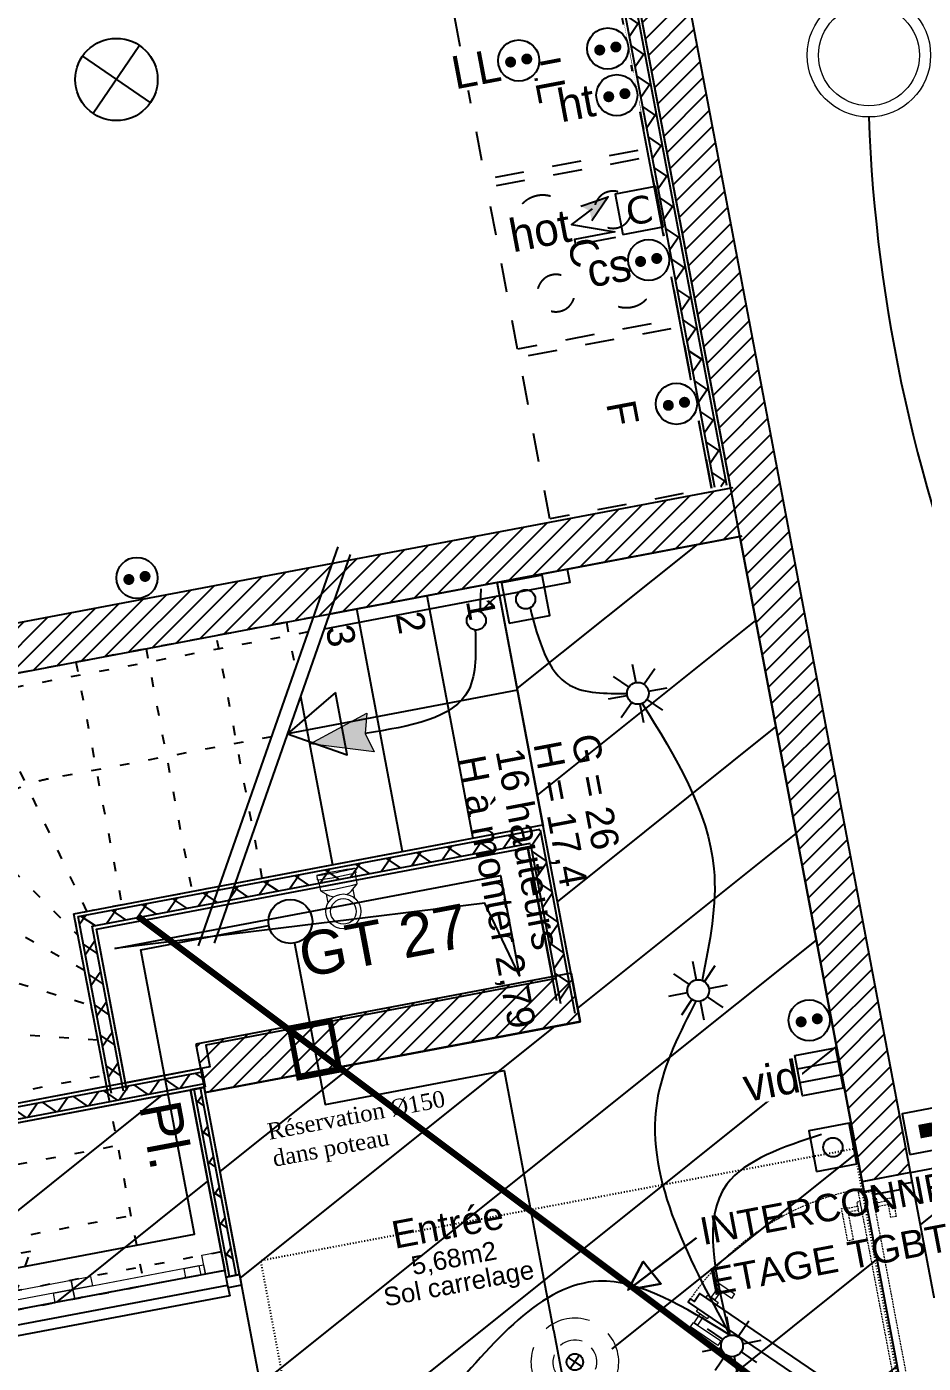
# Model space of a CAD drawing. Header units: centimetres. Extents: x 197412 to 267601, y -375791 to -305433.
# Drawn here: x 218161 to 221428, y -361850 to -356978 of the extents above; entities that cross this region are included whole.
import ezdxf

# ---------------------------------------------------------------- set-up
doc = ezdxf.new("R2010")
doc.units = ezdxf.units.CM
for name, pattern in [('Style de ligne -1', [0.41664, 0.20828, -0.20836]), ('Style de ligne -16', [0.192476, 0.123031, -0.069444]), ('Style de ligne -5', [0.20828, 0.069425, -0.138855])]:
    doc.linetypes.add(name, pattern=pattern)
for name, color, linetype in [('3-BAT C-Niveau 0', 250, 'Continuous'), ('prlm-EAU-CHU', 42, 'Continuous'), ('prlm-GT', 242, 'Continuous'), ('prlm-MOD', 64, 'Continuous'), ('prlm-VMC', 62, 'Continuous')]:
    doc.layers.add(name, color=color, linetype=linetype)
for name, color, linetype, lineweight in [('FAUX PLAFOND', 9, 'Continuous', 25), ('prlm-ELEC-CFA', 1, 'Continuous', 25), ('prlm-ELEC-CFO', 1, 'Continuous', 25), ('prlm-ELEC-SSI', 6, 'Continuous', 25)]:
    doc.layers.add(name, color=color, linetype=linetype, lineweight=lineweight)
doc.styles.add('Geneva', font='arial.ttf')
doc.styles.add('Helvetica', font='arial.ttf')
doc.styles.add('prlm-eau-ef', font='ariblk.ttf', dxfattribs={"height": 18})
doc.styles.add('prlm-elec-cfa', font='comic.ttf', dxfattribs={"height": 12})
doc.styles.add('prlm-elec-cfo', font='comic.ttf', dxfattribs={"height": 12})
doc.styles.get("Standard").update_dxf_attribs({"font": 'ARIALUNI.TTF', "height": 100})
pattern_1 = [(218.65981, (82441.66, 127994.64), (-199.24783, 287.75041), [])]
pattern_2 = [(45, (82627.55, 127994.637), (-31.2347524, 39.0434405), [])]

# ---------------------------------------------------------------- blocks, each defined once
blk = doc.blocks.new('xi.lumD')
at = {"layer": 'prlm-ELEC-CFO', "color": 0, "linetype": 'ByBlock', "lineweight": 13}
for radius in [22.49, 18.39]:
    blk.add_circle((0, 0), radius, dxfattribs=at)
blk = doc.blocks.new('xi.LL')
at = {"color": 0, "lineweight": 5}
blk.add_wipeout([(-7.5, -7.5), (7.5, -7.5), (7.5, 7.5), (-7.5, 7.5)], dxfattribs=at).dxf.layer = 'prlm-ELEC-CFO'
at = {"layer": 'prlm-ELEC-CFO', "color": 0, "linetype": 'ByBlock', "lineweight": 5, "const_width": 2}
for points in [[(-4, 0, 1), (-2, 0, 1)], [(2, 0, 1), (4, 0, 1)]]:
    blk.add_lwpolyline(points, format="xyb", close=True, dxfattribs=at)
at = {"layer": 'prlm-ELEC-CFO', "color": 0, "linetype": 'ByBlock', "lineweight": -2}
blk.add_circle((0, 0), 7.5, dxfattribs=at)
blk = doc.blocks.new('xi.HOT')
at = {"layer": 'prlm-ELEC-CFO', "lineweight": 5}
blk.add_hatch(color=0, dxfattribs=at).paths.add_polyline_path([(-3, 6), (-0.1, 3.7), (0, 0), (7.5, 7.5)])
at = {"layer": 'prlm-ELEC-CFO', "color": 0}
for points in [[(-3, 6), (7.5, 7.5), (0, 0)], [(0.95, 4.23), (-7.5, 0), (7.5, -5.5), (-7.5, -5.5), (-7.5, -7.5), (7.5, -7.5)]]:
    blk.add_lwpolyline(points, dxfattribs=at)
blk = doc.blocks.new('xi.PCS')
at = {"color": 0, "lineweight": 5}
blk.add_wipeout([(-7.5, -7.5), (7.5, -7.5), (7.5, 7.5), (-7.5, 7.5)], dxfattribs=at).dxf.layer = 'prlm-ELEC-CFO'
at = {"layer": 'prlm-ELEC-CFO', "color": 0, "linetype": 'ByBlock', "lineweight": 5, "const_width": 2}
for points in [[(-4, 0, 1), (-2, 0, 1)], [(2, 0, 1), (4, 0, 1)]]:
    blk.add_lwpolyline(points, format="xyb", close=True, dxfattribs=at)
at = {"layer": 'prlm-ELEC-CFO', "color": 0, "linetype": 'ByBlock', "lineweight": -2}
blk.add_circle((0, 0), 7.5, dxfattribs=at)
blk = doc.blocks.new('xi.SF32')
at = {"layer": 'prlm-ELEC-CFO', "color": 0, "flags": 128}
blk.add_lwpolyline([(-7.5, -7.5), (7.5, -7.5), (7.5, 7.5), (-7.5, 7.5)], close=True, dxfattribs=at)
at = {"layer": 'prlm-ELEC-CFO', "color": 0, "linetype": 'ByBlock', "insert": (0, 0), "char_height": 10, "width": 11.36, "attachment_point": 5}
blk.add_mtext('{\\fVerdana|b0|i0|c0|p34;C}', dxfattribs=at)
blk = doc.blocks.new('xi.PC')
at = {"color": 0, "lineweight": 5}
blk.add_wipeout([(-7.5, -7.5), (7.5, -7.5), (7.5, 7.5), (-7.5, 7.5)], dxfattribs=at).dxf.layer = 'prlm-ELEC-CFO'
at = {"layer": 'prlm-ELEC-CFO', "color": 0, "linetype": 'ByBlock', "lineweight": 5, "const_width": 2}
for points in [[(-4, 0, 1), (-2, 0, 1)], [(2, 0, 1), (4, 0, 1)]]:
    blk.add_lwpolyline(points, format="xyb", close=True, dxfattribs=at)
at = {"layer": 'prlm-ELEC-CFO', "color": 0, "linetype": 'ByBlock', "lineweight": -2}
blk.add_circle((0, 0), 7.5, dxfattribs=at)
blk = doc.blocks.new('xi.PCHT')
at = {"color": 0, "lineweight": 5}
blk.add_wipeout([(-7.5, -7.5), (7.5, -7.5), (7.5, 7.5), (-7.5, 7.5)], dxfattribs=at).dxf.layer = 'prlm-ELEC-CFO'
at = {"layer": 'prlm-ELEC-CFO', "color": 0, "linetype": 'ByBlock', "lineweight": 5, "const_width": 2}
for points in [[(-4, 0, 1), (-2, 0, 1)], [(2, 0, 1), (4, 0, 1)]]:
    blk.add_lwpolyline(points, format="xyb", close=True, dxfattribs=at)
at = {"layer": 'prlm-ELEC-CFO', "color": 0, "linetype": 'ByBlock', "lineweight": -2}
blk.add_circle((0, 0), 7.5, dxfattribs=at)
blk = doc.blocks.new('xi.PTCE')
at = {"layer": 'prlm-ELEC-CFO', "color": 0}
for points in [[(-10.61, 10.61), (10.61, -10.61)], [(10.61, 10.61), (-10.61, -10.61)]]:
    blk.add_lwpolyline(points, dxfattribs=at)
at = {"layer": 'prlm-ELEC-CFO', "color": 0, "linetype": 'ByBlock'}
blk.add_circle((0, 0), 15, dxfattribs=at)
blk = doc.blocks.new('xi.fl')
at = {"layer": 'prlm-ELEC-CFO'}
blk.add_hatch(color=0, dxfattribs=at).paths.add_polyline_path([(20.38, 0), (-1.98, -7.2), (0, 0), (-1.98, 7.2)])
at = {"layer": 'prlm-ELEC-CFO', "color": 0, "lineweight": 5}
blk.add_lwpolyline([(20.38, 0), (-1.98, -7.2), (0, 0), (-1.98, 7.2)], close=True, dxfattribs=at)
blk = doc.blocks.new('xi.VV')
at = {"layer": 'prlm-ELEC-CFO', "color": 0}
blk.add_lwpolyline([(6.95, 3.42), (0.01, -1.13), (1.91, 6.95)], dxfattribs=at)
blk.add_circle((-2, -4), 3.5, dxfattribs=at)
blk = doc.blocks.new('xi.BSO')
at = {"layer": 'prlm-ELEC-CFO', "lineweight": 5}
blk.add_hatch(color=0, dxfattribs=at).paths.add_polyline_path([(-2.5, -2.5), (2.5, -2.5), (2.5, 2.5), (-2.5, 2.5)])
at = {"layer": 'prlm-ELEC-CFO', "color": 0, "flags": 128}
blk.add_lwpolyline([(-7.5, -7.5), (7.5, -7.5), (7.5, 7.5), (-7.5, 7.5)], close=True, dxfattribs=at)
blk = doc.blocks.new('xi.BP')
at = {"layer": 'prlm-ELEC-CFO', "color": 0, "flags": 128}
blk.add_lwpolyline([(-7.5, -7.5), (7.5, -7.5), (7.5, 7.5), (-7.5, 7.5)], close=True, dxfattribs=at)
at = {"layer": 'prlm-ELEC-CFO', "color": 0}
blk.add_circle((0, 0), 3.5, dxfattribs=at)
blk = doc.blocks.new('xi.SPOT')
at = {"color": 0, "lineweight": 5}
blk.add_wipeout([(-4, 0), (-2.83, -2.83), (0, -4), (2.83, -2.83), (4, 0), (2.83, 2.83), (0, 4), (-2.83, 2.83)], dxfattribs=at).dxf.layer = 'prlm-ELEC-CFO'
at = {"layer": 'prlm-ELEC-CFO', "color": 0, "linetype": 'ByBlock', "lineweight": -2, "flags": 128}
for points in [[(0, 10.88), (0, 4)], [(-7.69, 7.69), (-2.83, 2.83)], [(7.69, 7.69), (2.83, 2.83)], [(-10.88, 0), (-4, 0)], [(4, 0), (10.88, 0)], [(-2.83, -2.83), (-7.69, -7.69)], [(0, -4), (0, -10.88)], [(2.83, -2.83), (7.69, -7.69)]]:
    blk.add_lwpolyline(points, dxfattribs=at)
at = {"layer": 'prlm-ELEC-CFO', "color": 0, "linetype": 'ByBlock', "lineweight": -2}
blk.add_circle((0, 0), 4, dxfattribs=at)
blk = doc.blocks.new('xi.fum')
at = {"color": 0}
blk.add_wipeout([(-10.61, -10.61), (-15, 0), (-10.61, 10.61), (0, 15), (10.61, 10.61), (15, 0), (10.61, -10.61), (0, -15)], dxfattribs=at).dxf.layer = 'prlm-ELEC-SSI'
at = {"layer": 'prlm-ELEC-SSI', "color": 0}
for points in [[(-2.12, 2.12), (2.12, -2.12)], [(2.12, 2.12), (-2.12, -2.12)]]:
    blk.add_lwpolyline(points, dxfattribs=at)
blk.add_circle((0, 0), 3, dxfattribs=at)
at = {"layer": 'prlm-ELEC-SSI', "color": 0, "lineweight": 13}
for radius, start, end in [(16, 60, 120), (16, 150, 210), (8, 60, 120), (16, 330, 30), (8, 150, 210), (8, 330, 30), (8, 240, 300), (16, 240, 300)]:
    blk.add_arc((0, 0), radius, start, end, dxfattribs=at)
blk = doc.blocks.new('xi.cceu1')
at = {"layer": 'prlm-EAU-CHU', "color": 0, "lineweight": 13}
for p, q in [((-4.87, -7.27), (-4.87, -4.09)), ((4.87, -4.09), (4.87, -7.27)), ((-6.85, -8.92), (-6.85, -12.09)), ((-4.34, -6.83), (-6.84, -8.91)), ((6.84, -8.91), (4.34, -6.83)), ((6.85, -12.09), (6.85, -8.92)), ((-7.25, -13.12), (-6.97, -13.03)), ((-7.25, -13.12), (-7.11, -14.67)), ((-6.85, -12.09), (-6.97, -12.22)), ((-6.97, -12.22), (-6.97, -13.03)), ((6.97, -12.22), (6.85, -12.09)), ((6.94, -13.03), (7.25, -13.12)), ((6.97, -13.03), (6.97, -12.22)), ((7.11, -14.67), (7.25, -13.12))]:
    blk.add_line(p, q, dxfattribs=at)
for radius in [6.36, 4.67]:
    blk.add_circle((0, 0), radius, dxfattribs=at)
for centre, radius, start, end in [((0, -87.18), 78.56, 84.9975, 95.0025), ((-0.73, -11.68), 6.05, 106.1332, 126.5542), ((0.73, -11.68), 6.05, 53.4458, 73.8668), ((0.01, -119.65), 106.84, 86.281, 93.7477)]:
    blk.add_arc(centre, radius, start, end, dxfattribs=at)
blk.add_ellipse((0, -14.67), major_axis=(7.1, 0), ratio=0.043635, dxfattribs=at)
blk = doc.blocks.new('xi.VID')
at = {"layer": 'prlm-ELEC-CFA', "color": 0, "linetype": 'ByBlock', "lineweight": -2, "flags": 128}
blk.add_lwpolyline([(-7.5, 7.5), (7.5, 7.5), (7.5, -7.5), (-7.5, -7.5)], close=True, dxfattribs=at)
at = {"layer": 'prlm-ELEC-CFA', "color": 0}
for points in [[(-7.5, 2.5), (7.5, 2.5)], [(-7.5, -2.5), (7.5, -2.5)]]:
    blk.add_lwpolyline(points, dxfattribs=at)
blk = doc.blocks.new('Groupe-94-1')
at = {"linetype": 'Continuous'}
for p, q in [((13634.53, -48832.34), (13685.43, -48686.82)), ((13689.76, -48689.57), (13640.2, -48831.27)), ((13717.73, -48704.63), (13734.47, -48793.06)), ((13708.89, -48797.91), (13692.15, -48709.48)), ((13750.75, -48739.09), (13666.89, -48754.97)), ((13671.67, -48741.29), (13683.31, -48802.75))]:
    blk.add_line(p, q, dxfattribs=at)
at = {"linetype": 'Style de ligne -5', "ltscale": 50.8}
for p, q in [((13666.56, -48714.32), (13669.81, -48731.47)), ((13657.73, -48807.59), (13640.98, -48719.17)), ((13615.4, -48724.01), (13632.15, -48812.44)), ((13589.82, -48728.86), (13606.57, -48817.28)), ((13593.85, -48819.69), (13553.7, -48735.7)), ((13507.14, -48744.51), (13590.6, -48828.56)), ((13661.22, -48756.05), (13579.79, -48771.47)), ((13593.01, -48841.28), (13490.65, -48784.45)), ((13498.22, -48824.44), (13595.42, -48854)), ((13561.27, -48942.38), (13539.97, -48829.9)), ((13597.83, -48866.72), (13505.02, -48860.32)), ((13511.81, -48896.19), (13600.24, -48879.44)), ((13516.65, -48921.77), (13605.08, -48905.02)), ((13521.5, -48947.35), (13609.93, -48930.6))]:
    blk.add_line(p, q, dxfattribs=at)
at = {"linetype": 'Continuous', "flags": 128}
for points in [[(13682.14, -48711.36), (13768.85, -48694.94), (13769.78, -48699.85), (13680.24, -48716.81)], [(13647.83, -48809.47), (13760.05, -48788.22), (13743.31, -48699.79), (13682.14, -48711.37)]]:
    blk.add_lwpolyline(points, dxfattribs=at)
at = {"linetype": 'Style de ligne -5', "ltscale": 50.8, "flags": 128}
for points in [[(13676.46, -48712.45), (13483.92, -48748.91), (13526.34, -48972.93), (13614.77, -48956.18), (13589.09, -48820.59), (13642.16, -48810.54)], [(13674.56, -48717.88), (13484.88, -48753.8), (13483.95, -48748.89), (13676.47, -48712.43)]]:
    blk.add_lwpolyline(points, dxfattribs=at)
at = {"linetype": 'Continuous', "flags": 128}
blk.add_lwpolyline([(13684.39, -48739.9), (13666.89, -48754.97), (13688.69, -48762.6)], close=True, dxfattribs=at)
at = {"linetype": 'Style de ligne -5', "ltscale": 50.8, "flags": 128}
for points in [[(13483.92, -48748.91), (13488.83, -48747.98), (13536.09, -48997.55), (13531.18, -48998.48)], [(13573.27, -48943.69), (13550.58, -48947.98), (13565.64, -48965.49)]]:
    blk.add_lwpolyline(points, close=True, dxfattribs=at)
at = {"linetype": 'Style de ligne -5', "ltscale": 50.8}
blk.add_arc((13589.09, -48820.59), 50, 100.7236, 190.7236, dxfattribs=at)
blk = doc.blocks.new('Groupe-102-1')
at = {"linetype": 'Style de ligne -5', "ltscale": 50.8, "flags": 128}
blk.add_lwpolyline([(13525.04, -48966.05), (13642.99, -48943.71), (13644.29, -48950.59), (13526.34, -48972.93)], close=True, dxfattribs=at)
at = {"linetype": 'Continuous', "lineweight": 18, "flags": 128}
for points in [[(13635.7, -48945.09), (13642.81, -48943.75), (13644.11, -48950.63), (13637, -48951.97)], [(13588.72, -48957.55), (13634.65, -48948.86), (13635.3, -48952.29), (13589.37, -48960.99)], [(13629.25, -48949.88), (13636.35, -48948.53), (13637, -48951.97), (13629.9, -48953.32)], [(13532.11, -48964.71), (13588.07, -48954.12), (13588.72, -48957.55), (13532.76, -48968.15)], [(13588.07, -48954.12), (13595.17, -48952.77), (13595.83, -48956.21), (13588.72, -48957.55)], [(13581.61, -48958.9), (13588.72, -48957.55), (13589.37, -48960.99), (13582.26, -48962.34)], [(13525, -48966.06), (13532.11, -48964.71), (13533.41, -48971.59), (13526.3, -48972.94)], [(13532.11, -48964.71), (13539.22, -48963.37), (13539.87, -48966.81), (13532.76, -48968.15)]]:
    blk.add_lwpolyline(points, close=True, dxfattribs=at)
blk = doc.blocks.new('Groupe-189-1')
at = {"linetype": 'Style de ligne -1', "ltscale": 50.8, "flags": 128}
blk.add_lwpolyline([(13762.52, -48676.66), (13751.36, -48617.71), (13810.31, -48606.54), (13821.47, -48665.5)], close=True, dxfattribs=at)
at = {"insert": (13794.35, -48637.05), "char_height": 10.66, "attachment_point": 2, "rotation": 280.7475, "line_spacing_factor": 1.060906, "style": 'Geneva'}
blk.add_mtext('F', dxfattribs=at)
blk = doc.blocks.new('Groupe-190-1')
at = {"linetype": 'Style de ligne -1', "ltscale": 50.8, "flags": 128}
blk.add_lwpolyline([(13750.8, -48614.76), (13739.64, -48555.81), (13798.59, -48544.64), (13809.75, -48603.6)], close=True, dxfattribs=at)
at = {"linetype": 'Style de ligne -1', "ltscale": 50.8}
for points in [[(13762.28, -48558.92), (13764.94, -48559.54), (13768.93, -48563.26), (13770.5, -48568.48), (13769.25, -48573.79), (13765.49, -48577.76), (13760.25, -48579.34), (13754.92, -48578.1), (13750.94, -48574.37), (13749.36, -48569.15), (13750.62, -48563.85), (13754.37, -48559.87), (13759.61, -48558.3), (13762.28, -48558.92)], [(13784.02, -48570.55), (13782.24, -48570.13), (13779.59, -48567.65), (13778.54, -48564.17), (13779.37, -48560.64), (13781.88, -48557.99), (13785.37, -48556.93), (13788.92, -48557.76), (13791.58, -48560.25), (13792.63, -48563.72), (13791.79, -48567.26), (13789.29, -48569.91), (13785.8, -48570.96), (13784.02, -48570.55)], [(13788.08, -48599.37), (13785.42, -48598.75), (13781.43, -48595.03), (13779.86, -48589.81), (13781.11, -48584.5), (13784.87, -48580.53), (13790.11, -48578.95), (13795.44, -48580.19), (13799.42, -48583.92), (13801, -48589.14), (13799.74, -48594.44), (13795.99, -48598.42), (13790.75, -48599.99), (13788.08, -48599.37)], [(13766.34, -48587.74), (13768.12, -48588.15), (13770.77, -48590.64), (13771.82, -48594.12), (13770.99, -48597.65), (13768.49, -48600.3), (13764.99, -48601.36), (13761.44, -48600.53), (13758.78, -48598.04), (13757.73, -48594.57), (13758.57, -48591.03), (13761.07, -48588.38), (13764.56, -48587.33), (13766.34, -48587.74)]]:
    blk.add_open_spline(points, degree=2, dxfattribs=at)
blk = doc.blocks.new('Groupe-193-1')
at = {"linetype": 'Style de ligne -1', "ltscale": 50.8, "flags": 128}
blk.add_lwpolyline([(13786.8, -48482.7), (13798.02, -48541.64), (13739.07, -48552.86), (13727.85, -48493.92)], close=True, dxfattribs=at)
at = {"insert": (13767.65, -48515.56), "char_height": 10.657, "attachment_point": 2, "rotation": 280.8027, "line_spacing_factor": 1.060906, "style": 'Geneva'}
blk.add_mtext('LL', dxfattribs=at)

msp = doc.modelspace()

# ---------------------------------------------------------------- hatches: boundary and pattern name
at = {"linetype": 'Continuous'}
h = msp.add_hatch(dxfattribs=at)
h.set_pattern_fill('02_ISOLANT', color=256, scale=10, angle=100.7222, style=0, pattern_type=2)
h.set_pattern_definition([(145.722245, (82441.66, 127994.64), (-45.056422, -66.105361), []), (235.722245, (82441.66, 127994.64), (-66.105361, 45.056422), [])])
h.paths.add_polyline_path([(220668.6, -358658), (220711.8, -358649.8), (220019.7, -354994.8), (219976.5, -355003)])
h = msp.add_hatch(dxfattribs=at)
h.set_pattern_fill('02_ISOLANT', color=256, scale=10, angle=10.7236, style=0, pattern_type=2)
h.set_pattern_definition([(55.723595, (82441.66, 127994.64), (-66.106423, 45.054865), []), (145.723595, (82441.66, 127994.64), (45.054865, 66.106423), [])])
h.paths.add_polyline_path([(218347.8, -360221.6), (218399.2, -360256.7), (219996.8, -359954.1), (220031.8, -359902.7)])
h = msp.add_hatch(dxfattribs=at)
h.set_pattern_fill('02_ISOLANT', color=256, scale=10, angle=100.7236, style=0, pattern_type=2)
h.set_pattern_definition([(145.723595, (82441.66, 127994.64), (-45.054865, -66.106423), []), (235.723595, (82441.66, 127994.64), (-66.106423, 45.054865), [])])
h.paths.add_polyline_path([(220107.6, -360539.3), (220159, -360574.4), (220032.7, -359907.2), (219997.7, -359958.6)])
h = msp.add_hatch(dxfattribs=at)
h.set_pattern_fill('02_ISOLANT', color=256, scale=10, angle=100.7236, style=0, pattern_type=2)
h.set_pattern_definition([(145.723595, (82441.66, 127994.64), (-45.054865, -66.106423), []), (235.723595, (82441.66, 127994.64), (-66.106423, 45.054865), [])])
h.paths.add_polyline_path([(218469.9, -360866.8), (218513.2, -360858.6), (218399.2, -360256.7), (218347.8, -360221.6)])
h = msp.add_hatch(dxfattribs=at)
h.set_pattern_fill('MURS MACONNERIE-2', color=256, scale=10, style=0, pattern_type=2)
h.set_pattern_definition([(45, (82627.55, 127994.637), (-31.2347524, 39.0434405), [])])
h.paths.add_polyline_path([(220178, -360604.4), (220144.5, -360427.5), (218777.4, -360686.4), (218810.9, -360863.3)])
h = msp.add_hatch(dxfattribs=at)
h.set_pattern_fill('02_ISOLANT', color=256, scale=10, angle=10.7236, style=0, pattern_type=2)
h.set_pattern_definition([(55.723595, (82441.66, 127994.64), (-66.106423, 45.054865), []), (145.723595, (82441.66, 127994.64), (45.054865, 66.106423), [])])
h.paths.add_polyline_path([(217569.8, -361020.4), (217578, -361063.6), (218809.7, -360830.3), (218801.6, -360787.1)])
h = msp.add_hatch(dxfattribs=at)
h.set_pattern_fill('02_ISOLANT', color=256, scale=10, angle=100.7236, style=0, pattern_type=2)
h.set_pattern_definition([(145.723595, (82441.66, 127994.64), (-45.054865, -66.106423), []), (235.723595, (82441.66, 127994.64), (-66.106423, 45.054865), [])])
h.paths.add_polyline_path([(218900.1, -361533.4), (218923.7, -361528.9), (218794.5, -360846.4), (218770.9, -360850.9)])
at = {"layer": '3-BAT C-Niveau 0'}
h = msp.add_hatch(dxfattribs=at)
h.set_pattern_fill('MURS MACONNERIE-2', color=256, scale=10, style=0, pattern_type=2)
h.set_pattern_definition(pattern_2)
h.paths.add_polyline_path([(221205.2, -361188.2), (221382.1, -361154.7), (219778.8, -352688.3), (219601.9, -352721.8)])
h = msp.add_hatch(dxfattribs=at)
h.set_pattern_fill('MURS MACONNERIE-2', color=256, scale=10, style=0, pattern_type=2)
h.set_pattern_definition(pattern_2)
h.paths.add_polyline_path([(213899.8, -359951.6), (213933.2, -360128.4), (220768.5, -358834), (220735, -358657.1)])
h = msp.add_hatch(dxfattribs=at)
h.set_pattern_fill('BA 13', color=256, scale=10, style=0, pattern_type=2)
h.set_pattern_definition(pattern_1)
h.paths.add_polyline_path([(217580.4, -361076.4), (218758.1, -360853.3), (218882.8, -361511.6), (217705.1, -361734.7)])
h = msp.add_hatch(dxfattribs=at)
h.set_pattern_fill('BA 13', color=256, scale=10, style=0, pattern_type=2)
h.set_pattern_definition(pattern_1)
h.paths.add_polyline_path([(222600.3, -360924), (222920.8, -362616.2), (221702.6, -362846.9), (221382.1, -361154.7)])
at = {"layer": 'FAUX PLAFOND'}
h = msp.add_hatch(dxfattribs=at)
h.set_pattern_fill('BA 13', color=256, scale=10, style=0, pattern_type=2)
h.set_pattern_definition(pattern_1)
h.paths.add_polyline_path([(219714.7, -365636), (218810.8, -360862.8), (220178.1, -360604.9), (219874.7, -359003.2), (220759.7, -358835.6), (221405.8, -362245.6), (220766.2, -362365.3), (220833.8, -362707.9), (221470.6, -362589.8), (221623.6, -363399.2), (220740.2, -363567.5), (220750.8, -363617.1), (221632.9, -363448.3), (221784, -364244.1), (220983.2, -364395.7), (221163.7, -365348.8), (219795.2, -365608)])

# ---------------------------------------------------------------- linework, layer by layer
at = {"linetype": 'Continuous', "lineweight": 25}
for p, q in [((220724.6, -358647.4), (220032.5, -354992.4)), ((220655.8, -358660.4), (219963.7, -355005.4)), ((218332.6, -360211.3), (220042.2, -359887.5)), ((220174.2, -360584.7), (220043.1, -359892)), ((218414.4, -360267), (219986.4, -359969.3)), ((220092.4, -360529), (219987.3, -359973.8)), ((218457.2, -360869.2), (218332.6, -360211.3)), ((218526, -360856.2), (218414.4, -360267)), ((218520.4, -360827.1), (218799.1, -360774.3)), ((218812.2, -360843.1), (218799.1, -360774.3)), ((217567.4, -361007.6), (218451.7, -360840.1)), ((217580.4, -361076.4), (218812.2, -360843.1)), ((218807.2, -360844), (218758.1, -360853.3)), ((218887.4, -361535.8), (218758.1, -360853.3)), ((218936.5, -361526.5), (218807.2, -360844)), ((218936.5, -361526.5), (218887.4, -361535.8))]:
    msp.add_line(p, q, dxfattribs=at)
at = {"linetype": 'Continuous'}
for p, q in [((220655.8, -358660.4), (219963.7, -355005.4)), ((220668.6, -358658), (219976.5, -355003)), ((220668.6, -358658), (219976.5, -355003)), ((220711.8, -358649.8), (220019.7, -354994.8)), ((220711.8, -358649.8), (220019.7, -354994.8)), ((219875.6, -359007.7), (220043.1, -359892)), ((218332.6, -360211.3), (220042.2, -359887.5)), ((218347.8, -360221.6), (220031.8, -359902.7)), ((218347.8, -360221.6), (220031.8, -359902.7)), ((220159, -360574.4), (220032.7, -359907.2)), ((220159, -360574.4), (220032.7, -359907.2)), ((218399.2, -360256.7), (219996.8, -359954.1)), ((218399.2, -360256.7), (219996.8, -359954.1)), ((220107.6, -360539.3), (219997.7, -359958.6)), ((220107.6, -360539.3), (219997.7, -359958.6)), ((220092.4, -360529), (219987.3, -359973.8)), ((218457.2, -360869.2), (218332.6, -360211.3)), ((218469.9, -360866.8), (218347.8, -360221.6)), ((218469.9, -360866.8), (218347.8, -360221.6)), ((218513.2, -360858.6), (218399.2, -360256.7)), ((218513.2, -360858.6), (218399.2, -360256.7)), ((220144.5, -360427.5), (218777.4, -360686.4)), ((220144.5, -360427.5), (220178, -360604.4)), ((220178, -360604.4), (218810.9, -360863.3)), ((218777.4, -360686.4), (218810.9, -360863.3)), ((217567.4, -361007.6), (218799.1, -360774.3)), ((217569.8, -361020.4), (218801.6, -360787.1)), ((217569.8, -361020.4), (218801.6, -360787.1)), ((217578, -361063.6), (218809.7, -360830.3)), ((217578, -361063.6), (218809.7, -360830.3)), ((218887.4, -361535.8), (218758.1, -360853.3)), ((218900.1, -361533.4), (218770.9, -360850.9)), ((218900.1, -361533.4), (218770.9, -360850.9)), ((218923.7, -361528.9), (218794.5, -360846.4)), ((218923.7, -361528.9), (218794.5, -360846.4))]:
    msp.add_line(p, q, dxfattribs=at)
at = {"linetype": 'Continuous', "lineweight": 18}
for p, q in [((220144.5, -360427.5), (218777.4, -360686.4)), ((220178, -360604.4), (218810.9, -360863.3))]:
    msp.add_line(p, q, dxfattribs=at)
at = {"linetype": 'Continuous', "flags": 128}
for points in [[(218482.1, -360338), (219887.1, -360071.9), (219956.4, -360437.7), (219829.9, -360172.7)], [(221204.8, -361188.3), (221211.4, -361223.3), (221258.6, -361214.4), (221259.6, -361219.2), (221248.7, -361221.3), (221251.1, -361234.1), (221344.4, -361216.4), (221341.1, -361198.7), (221388.2, -361189.8), (221381.6, -361154.8)], [(218900.4, -361604.6), (218084.9, -361759), (218077.4, -361719.7), (218892.9, -361565.3)], [(218894.8, -361575.1), (218887.4, -361535.8), (218936.5, -361526.5), (218943.9, -361565.8)], [(221361.7, -362165.6), (221370.1, -362153.2), (221355.4, -362143.2), (221375.1, -362114.3), (220614.3, -361595.8), (220594.6, -361624.7), (220579.9, -361614.7), (220571.5, -361627)]]:
    msp.add_lwpolyline(points, close=True, dxfattribs=at)
at = {"linetype": 'Style de ligne -5', "ltscale": 50.8, "flags": 128}
msp.add_lwpolyline([(221175.7, -361067.4), (221398, -362246.6), (219236.1, -362654.3), (219013.8, -361475)], close=True, dxfattribs=at)
at = {"linetype": 'Style de ligne -16', "lineweight": 18, "ltscale": 50.8, "flags": 128}
for points in [[(221366.7, -362155.8), (221381.4, -362153), (221378.1, -362135.5), (221412.5, -362129), (221241.2, -361224.4), (221206.8, -361230.9), (221203.5, -361213.5), (221188.8, -361216.2)], [(221192.1, -361292.3), (221153.6, -361299.5), (221150.9, -361284.8), (221189.3, -361277.5)], [(221205.8, -361306), (221195.1, -361308), (221186.3, -361261.8), (221197, -361259.8)], [(221265.6, -361294.6), (221254.9, -361296.7), (221246.1, -361250.5), (221256.8, -361248.4)], [(221301, -361271.6), (221262.6, -361278.9), (221259.8, -361264.2), (221298.2, -361256.9)], [(221329.5, -361314.6), (221309.9, -361318.3), (221296.8, -361249.5), (221316.5, -361245.8)], [(221172.7, -361400.2), (221153, -361404), (221130.7, -361286.1), (221150.4, -361282.3)]]:
    msp.add_lwpolyline(points, close=True, dxfattribs=at)
at = {"linetype": 'Continuous', "lineweight": 18, "flags": 128}
for points in [[(221257.8, -361215.3), (221243.1, -361218.1), (221241.9, -361219.7), (221243.2, -361226.4), (221248.1, -361229.8), (221249.3, -361229.5), (221247.6, -361220.5), (221258.4, -361218.4)], [(220740.5, -361597), (220729.3, -361613.6), (220671.4, -361574.2), (220682.7, -361557.6)], [(220681.2, -361628.2), (220675.1, -361637.2), (220636.2, -361610.7), (220642.4, -361601.7)], [(220690, -361586.8), (220668, -361619.2), (220655.6, -361610.7), (220677.6, -361578.4)], [(220602, -361661), (220608.1, -361652), (220646.9, -361678.5), (220640.8, -361687.5)], [(220579.8, -361717.5), (220591.1, -361700.9), (220690.2, -361768.5), (220679, -361785)], [(220593.1, -361702.3), (220615.2, -361670), (220627.6, -361678.4), (220605.5, -361710.8)]]:
    msp.add_lwpolyline(points, close=True, dxfattribs=at)
at = {"linetype": 'Style de ligne -16', "lineweight": 18, "ltscale": 50.8}
msp.add_arc((221376, -362166.8), 968.8, 101.1435, 145.2564, dxfattribs=at)
at = {"linetype": 'Continuous'}
msp.add_arc((218894.8, -361575.1), 830.5, 192.7933, 280.7236, dxfattribs=at)
at = {"layer": '3-BAT C-Niveau 0'}
for p, q in [((221382.1, -361154.7), (219778.8, -352688.3)), ((221382.1, -361154.7), (219778.8, -352688.3)), ((221205.2, -361188.2), (219601.9, -352721.8)), ((221205.2, -361188.2), (219669.3, -353077.9)), ((213899.8, -359951.6), (220735, -358657.1)), ((213899.8, -359951.6), (220735, -358657.1)), ((213933.2, -360128.4), (220768.5, -358834)), ((213933.2, -360128.4), (220768.5, -358834)), ((221382.1, -361154.7), (221205.2, -361188.2))]:
    msp.add_line(p, q, dxfattribs=at)
at = {"layer": '3-BAT C-Niveau 0', "ltscale": 50.8, "flags": 128}
msp.add_lwpolyline([(219714.7, -365636), (218810.8, -360862.8), (220178.1, -360604.9), (219874.7, -359003.2), (220759.7, -358835.6), (221405.8, -362245.6), (220766.2, -362365.3), (220833.8, -362707.9), (221470.6, -362589.8), (221623.6, -363399.2), (220740.2, -363567.5), (220750.8, -363617.1), (221632.9, -363448.3), (221784, -364244.1), (220983.2, -364395.7), (221163.7, -365348.8), (219795.2, -365608)], dxfattribs=at)
for points in [[(217580.4, -361076.4), (218758.1, -360853.3), (218882.8, -361511.6), (217705.1, -361734.7)], [(222600.3, -360924), (222920.8, -362616.2), (221702.6, -362846.9), (221382.1, -361154.7)]]:
    msp.add_lwpolyline(points, close=True, dxfattribs=at)
at = {"layer": 'prlm-ELEC-CFO', "color": 4, "lineweight": 200}
msp.add_lwpolyline([(221395.6, -362343.6), (218564.5, -360219.6)], dxfattribs=at)
at = {"layer": 'prlm-ELEC-CFO', "color": 4, "lineweight": 30}
msp.add_lwpolyline([(220601.7, -361393), (220352.5, -361582.6), (220407.3, -361479.3), (220472.2, -361559.9), (220364.5, -361580.3)], dxfattribs=at)
at = {"layer": 'prlm-ELEC-CFO'}
msp.add_arc((226990.9, -357091.5), 5765.7, 182.13785, 202.86449, dxfattribs=at)
for points in [[(219994.9, -359096.1), (220139.1, -359377.9), (220348, -359408.4)], [(219795.5, -359177), (219771.6, -359394.8), (219394.2, -359554.1)], [(220403.9, -359444.5), (220665, -360047), (220622.3, -360454.1)], [(220600.3, -360527.5), (220461.1, -360874.7), (220723.5, -361747)], [(221057.3, -361015.7), (220712.3, -361197.3), (220723.5, -361747)], [(220723.5, -361747), (220245.1, -361551), (219678.8, -361985.6)]]:
    msp.add_spline(points, degree=3, dxfattribs=at)
at = {"layer": 'prlm-GT'}
msp.add_lwpolyline([(220077.5, -360450.4), (218813, -360689.8), (218827.9, -360768.9), (218520.4, -360827.1), (218414.4, -360267), (219986.4, -359969.3)], close=True, dxfattribs=at)
at = {"layer": 'prlm-MOD', "const_width": 20}
msp.add_lwpolyline([(219266.9, -360603.9), (219300.4, -360780.7), (219153, -360808.6), (219119.5, -360631.8)], close=True, dxfattribs=at)
at = {"layer": 'prlm-VMC'}
msp.add_lwpolyline([(217451, -361629.3), (218772.5, -361379.1), (218576.3, -360342.8), (219043, -360254.4)], dxfattribs=at)
msp.add_circle((219121.6, -360239.5), 80, dxfattribs=at)

# ---------------------------------------------------------------- block references
at = {"xscale": 10, "yscale": 10, "zscale": 10}
for name in ['Groupe-193-1', 'Groupe-190-1', 'Groupe-189-1', 'Groupe-94-1', 'Groupe-102-1']:
    msp.add_blockref(name, (82441.7, 127994.6), dxfattribs=at)
at = {"layer": 'prlm-EAU-CHU', "xscale": 10, "yscale": 10, "zscale": 10, "rotation": 190.7236014113959}
msp.add_blockref('xi.cceu1', (219314.8, -360202.9), dxfattribs=at)
at = {"layer": 'prlm-ELEC-CFO', "xscale": 10, "yscale": 10, "zscale": 10}
for name, p, rotation in [('xi.lumD', (221230.1, -357081.9), 10.72360141139323), ('xi.PTCE', (218487.5, -357170.1), 10.72360141139323), ('xi.BP', (219979, -359064.9), 10.72360141139323), ('xi.VV', (219811.5, -359099.2), 10.72360141139323), ('xi.fl', (219394.2, -359554.1), 190.7236014113942), ('xi.BSO', (221438.8, -361001), 10.72360141139323), ('xi.BP', (221098.9, -361062.7), 10.72360141139323)]:
    msp.add_blockref(name, p, dxfattribs=dict(at, rotation=rotation))

# ---------------------------------------------------------------- texts
for s, insert, char_height, attachment_point, rotation, line_spacing_factor, style in [('C', (220246.8, -357791.3), 106.6, 2, 280.7475, 1.060906, 'Geneva'), ('1\\P', (219859.7, -359052.2), 100.9, 1, 280.7236, 0.834288, 'Helvetica'), ('2\\P', (219604.4, -359101.4), 100.9, 1, 280.7236, 0.834288, 'Helvetica'), ('3\\P', (219348.5, -359149.8), 100.9, 1, 280.7236, 0.834288, 'Helvetica'), ('G = 26\\PH = 17,4\\P16 hauteurs\\PH à monter 2,79 \\P', (220243.8, -359547.4), 100.872, 1, 280.7236, 0.834288, 'Helvetica'), ('Pl.\\P', (218740.9, -361003.7), 151.31, 2, 280.7236, 0.834288, 'Helvetica'), ('Entrée\\P{\\H0.6752x;5,68m2}\\P{\\H0.6752x;Sol carrelage}{\\H0.6752x;\\P}\\P\\P', (219685.5, -361296.5), 100, 2, 10.7236, 0.834288, 'Helvetica')]:
    msp.add_mtext(s, dxfattribs=dict(insert=insert, char_height=char_height, attachment_point=attachment_point, rotation=rotation, line_spacing_factor=line_spacing_factor, style=style))
at = {"layer": '3-BAT C-Niveau 0', "insert": (219140.3, -360287.5), "char_height": 159.85, "attachment_point": 1, "rotation": 10.7236, "line_spacing_factor": 0.25, "style": 'Geneva'}
msp.add_mtext('GT 27', dxfattribs=at)
at = {"layer": 'prlm-ELEC-CFO', "color": 4}
for s, p in [('INTERCONNEXION', (220625.3, -361419.5)), ('ETAGE TGBT', (220660.1, -361603.4))]:
    msp.add_text(s, height=100, rotation=10.7236, dxfattribs=at).set_placement(p)
at = {"layer": 'prlm-MOD', "insert": (219033, -360976.7), "char_height": 60, "width": 1120.692, "attachment_point": 1, "rotation": 10.7236, "style": 'prlm-eau-ef'}
msp.add_mtext('{\\fPalatino Linotype|b0|i0|c0|p18;Réservation %%C150\\Pdans poteau}', dxfattribs=at)

# ---------------------------------------------------------------- next in the draw order: block references
at = {"layer": 'prlm-ELEC-CFO', "xscale": 10, "yscale": 10, "zscale": 10, "rotation": 10.72360141139323}
for name, p in [('xi.PC', (220528.5, -358352.4)), ('xi.PC', (218562.4, -358987.2)), ('xi.SPOT', (220388, -359407.8)), ('xi.SPOT', (220607.8, -360491.3)), ('xi.PC', (221012.5, -360599.8))]:
    msp.add_blockref(name, p, dxfattribs=at)
at = {"layer": 'prlm-ELEC-SSI', "xscale": 10, "yscale": 10, "zscale": 10, "rotation": 10.72360141139323}
msp.add_blockref('xi.fum', (220158.3, -361845.5), dxfattribs=at)

# ---------------------------------------------------------------- next in the draw order: texts
at = {"layer": 'prlm-ELEC-CFO', "char_height": 120, "attachment_point": 5, "rotation": 10.7236, "line_spacing_factor": 0.8, "style": 'prlm-elec-cfo', "bg_fill": 3, "box_fill_scale": 1.1, "bg_fill_color": 256, "bg_fill_transparency": 0}
for s, insert in [('LL', (219799.1, -357130.8)), ('ht', (220163.2, -357255.9)), ('hot', (220031.1, -357721.7))]:
    msp.add_mtext(s, dxfattribs=dict(at, insert=insert))

# ---------------------------------------------------------------- next in the draw order: linework, layer by layer
at = {"layer": 'prlm-VMC'}
msp.add_lwpolyline([(219136.5, -360318.1), (219247.9, -360906.6), (219900.7, -360783), (220726.5, -365143.3), (220178.3, -365247.2)], dxfattribs=at)

# ---------------------------------------------------------------- next in the draw order: block references
at = {"layer": 'prlm-ELEC-CFO', "xscale": 10, "yscale": 10, "zscale": 10, "rotation": 10.72360141139323}
for name, p in [('xi.LL', (219953.7, -357101)), ('xi.PCHT', (220311.3, -357227.3)), ('xi.HOT', (220220.3, -357685.2))]:
    msp.add_blockref(name, p, dxfattribs=at)

# ---------------------------------------------------------------- next in the draw order: block references
for name, p in [('xi.PCHT', (220278.4, -357057.2)), ('xi.SPOT', (220731, -361786.3))]:
    msp.add_blockref(name, p, dxfattribs=at)

# ---------------------------------------------------------------- next in the draw order: texts
at = {"layer": 'prlm-ELEC-CFA', "insert": (220874.6, -360820.7), "char_height": 120, "attachment_point": 5, "rotation": 10.7236, "line_spacing_factor": 0.8, "style": 'prlm-elec-cfa', "bg_fill": 3, "box_fill_scale": 1.1, "bg_fill_color": 256, "bg_fill_transparency": 0}
msp.add_mtext('vid', dxfattribs=at)
at = {"layer": 'prlm-ELEC-CFO', "insert": (220282.5, -357856), "char_height": 120, "attachment_point": 5, "rotation": 10.7236, "line_spacing_factor": 0.8, "style": 'prlm-elec-cfo', "bg_fill": 3, "box_fill_scale": 1.1, "bg_fill_color": 256, "bg_fill_transparency": 0}
msp.add_mtext('cs', dxfattribs=at)

# ---------------------------------------------------------------- next in the draw order: block references
at = {"layer": 'prlm-ELEC-CFA', "xscale": 10, "yscale": 10, "zscale": 10, "rotation": 10.72360141139323}
msp.add_blockref('xi.VID', (221048.2, -360787.8), dxfattribs=at)
at = {"layer": 'prlm-ELEC-CFO', "xscale": 10, "yscale": 10, "zscale": 10, "rotation": 10.72360141139323}
msp.add_blockref('xi.PCS', (220427.3, -357828), dxfattribs=at)

# ---------------------------------------------------------------- next in the draw order: block references
msp.add_blockref('xi.SF32', (220392.4, -357647.3), dxfattribs=at)

doc.saveas('drawing.dxf')
